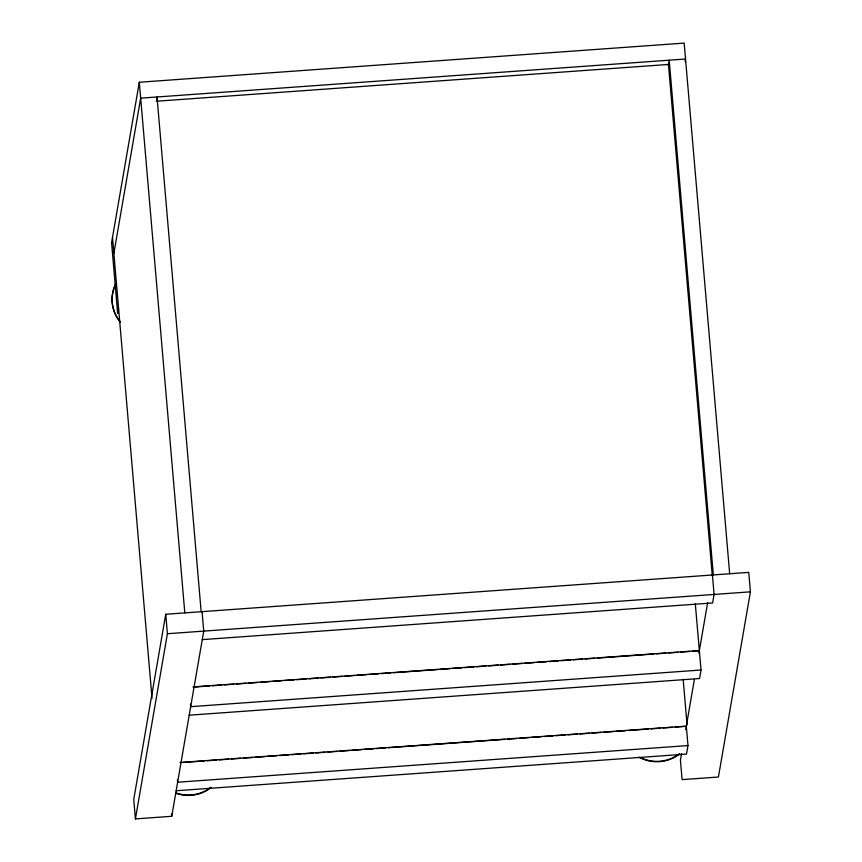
<?xml version="1.0" encoding="UTF-8"?>
<svg xmlns="http://www.w3.org/2000/svg" width="862" height="862" viewBox="0 0 862 862"><rect width="100%" height="100%" fill="white"/><g stroke="black" fill="none" stroke-linecap="round" stroke-linejoin="round"><path stroke-width="1.29" d="M729.672 573.747L684.169 43.1L139.31 82.246L111.586 242.728L117.652 313.488L118.579 308.165M113.87 253.331L140.678 98.16L685.538 59.015L685.074 61.676M156.561 99.636L157.024 96.986L201.158 611.718M681.573 753.55L680.43 760.165L682.101 779.625L718.423 777.018L750.414 591.838L748.744 572.379L165.741 614.261L133.75 799.44L135.42 818.9L171.743 816.292L203.734 631.113L202.064 611.654M135.42 818.9L167.411 633.721L165.741 614.261M668.276 65.501L669.192 60.189L713.327 574.922M685.689 729.758L694.373 679.482M698.888 653.321L707.627 602.764M179.986 762.493L686.314 726.116L687.984 745.565L686.518 754.088L176.16 790.745M695.311 603.853L701.032 670.011L699.567 678.523L189.209 715.191M156.281 101.242L668.459 64.456L712.249 575.159M167.411 633.721L750.414 591.838M202.258 639.626L712.615 602.958L714.092 594.446L712.421 574.997M193.045 686.928L699.373 650.551M193.433 687.111L209.541 685.958M212.224 685.764L221.62 685.085M224.303 684.891L233.688 684.212M236.371 684.029L245.767 683.351M248.45 683.157L257.846 682.478M260.529 682.295L269.925 681.616M272.607 681.422L282.003 680.743M284.686 680.549L294.082 679.881M296.765 679.687L306.15 679.008M308.833 678.814L318.229 678.146M320.912 677.952L330.308 677.273M332.991 677.079L342.386 676.411M345.069 676.217L354.465 675.539M357.148 675.345L366.544 674.677M369.227 674.483L378.612 673.804M381.306 673.61L390.691 672.942M393.374 672.748L437.659 669.569M440.342 669.375L449.738 668.697M452.421 668.503L461.816 667.824M464.499 667.641L473.895 666.962M476.578 666.768L485.974 666.089M488.657 665.906L498.042 665.227M500.725 665.033L510.121 664.354M512.804 664.16L522.2 663.492M524.883 663.298L534.278 662.619M536.961 662.425L546.357 661.757M549.04 661.563L558.436 660.885M561.119 660.691L570.504 660.023M573.198 659.829L582.583 659.15M585.266 658.956L594.661 658.288M597.344 658.094L653.708 654.042M656.391 653.849L665.787 653.18M668.47 652.987L677.866 652.308M680.549 652.114L689.934 651.435M692.617 651.252L699.33 650.767M701.032 670.011L190.685 706.678L190.459 704.082M183.056 762.482L204.51 760.941M207.192 760.747L216.577 760.068M219.26 759.875L228.645 759.207M231.328 759.013L240.713 758.334M243.396 758.14L252.781 757.472M255.464 757.278L264.849 756.599M267.532 756.405L276.917 755.737M279.6 755.543L288.985 754.864M291.658 754.681L301.043 754.002M303.726 753.808L313.111 753.129M315.794 752.946L325.179 752.267M327.862 752.073L337.247 751.405M339.93 751.211L349.315 750.533M351.998 750.339L361.383 749.671M364.066 749.477L373.451 748.798M376.134 748.604L385.519 747.936M388.202 747.742L504.841 739.359M507.524 739.165L516.909 738.497M519.592 738.303L528.977 737.624M531.66 737.43L541.045 736.762M543.728 736.568L553.113 735.889M555.796 735.695L565.181 735.027M567.864 734.833L577.249 734.155M579.921 733.971L589.317 733.293M591.989 733.099L601.374 732.42M604.057 732.237L613.442 731.558M616.125 731.364L625.51 730.696M628.193 730.502L648.31 729.058M650.982 728.864L660.367 728.185M663.05 727.991L672.435 727.323M675.118 727.129L684.503 726.451M687.984 745.565L177.626 782.233L177.41 779.636M683.167 679.342L687.068 724.92M139.31 82.246L184.813 612.893M171.527 813.696L171.743 816.292M112.502 237.406L152.035 698.36M210.888 787.717A36.484 35.439 9.8 0 1 175.697 793.255M210.964 787.308A36.484 35.439 9.8 0 1 175.773 792.846M679.471 754.056A36.484 35.439 9.8 0 1 638.861 757.159M679.547 753.647A36.484 35.439 9.8 0 1 641.048 757.827M120.26 321.72A36.484 35.439 9.8 0 1 115.594 284.223M120.184 322.129A36.484 35.439 9.8 0 1 115.519 284.632"/></g></svg>
